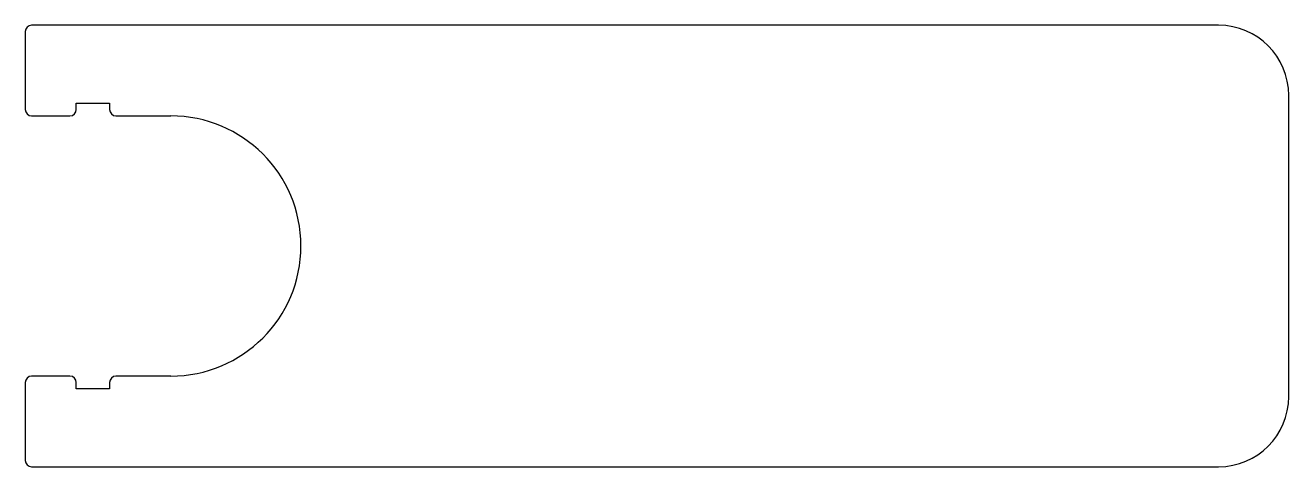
# Model space of a CAD drawing. Extents: x 3001.4 to 3050.9, y 1769.1 to 1786.4.
import ezdxf

# ---------------------------------------------------------------- set-up
doc = ezdxf.new("R2010")
doc.units = 0
doc.layers.get('0').update_dxf_attribs({"linetype": 'CONTINUOUS'})

msp = doc.modelspace()

# ---------------------------------------------------------------- linework, layer by layer
for p, q in [((3001.446, 1786.135), (3001.446, 1783.085)), ((3048.196, 1786.385), (3001.696, 1786.385)), ((3050.946, 1771.835), (3050.946, 1783.635)), ((3003.446, 1783.085), (3003.446, 1783.335)), ((3003.446, 1783.335), (3004.746, 1783.335)), ((3004.746, 1783.335), (3004.746, 1783.085)), ((3001.696, 1782.835), (3003.196, 1782.835)), ((3004.996, 1782.835), (3007.146, 1782.835)), ((3003.196, 1772.635), (3001.696, 1772.635)), ((3007.146, 1772.635), (3004.996, 1772.635)), ((3001.446, 1772.385), (3001.446, 1769.335)), ((3003.446, 1772.135), (3003.446, 1772.385)), ((3004.746, 1772.135), (3003.446, 1772.135)), ((3004.746, 1772.385), (3004.746, 1772.135)), ((3001.696, 1769.085), (3048.196, 1769.085))]:
    msp.add_line(p, q)
for centre, radius, start, end in [((3001.696, 1786.135), 0.25, 90, 180), ((3048.196, 1783.635), 2.75, 0, 90), ((3001.696, 1783.085), 0.25, 180, 270), ((3003.196, 1783.085), 0.25, 270, 0), ((3004.996, 1783.085), 0.25, 180, 270), ((3007.146, 1777.735), 5.1, 270, 90), ((3001.696, 1772.385), 0.25, 90, 180), ((3003.196, 1772.385), 0.25, 0, 90), ((3004.996, 1772.385), 0.25, 90, 180), ((3048.196, 1771.835), 2.75, 270, 0), ((3001.696, 1769.335), 0.25, 180, 270)]:
    msp.add_arc(centre, radius, start, end)

doc.saveas('drawing.dxf')
